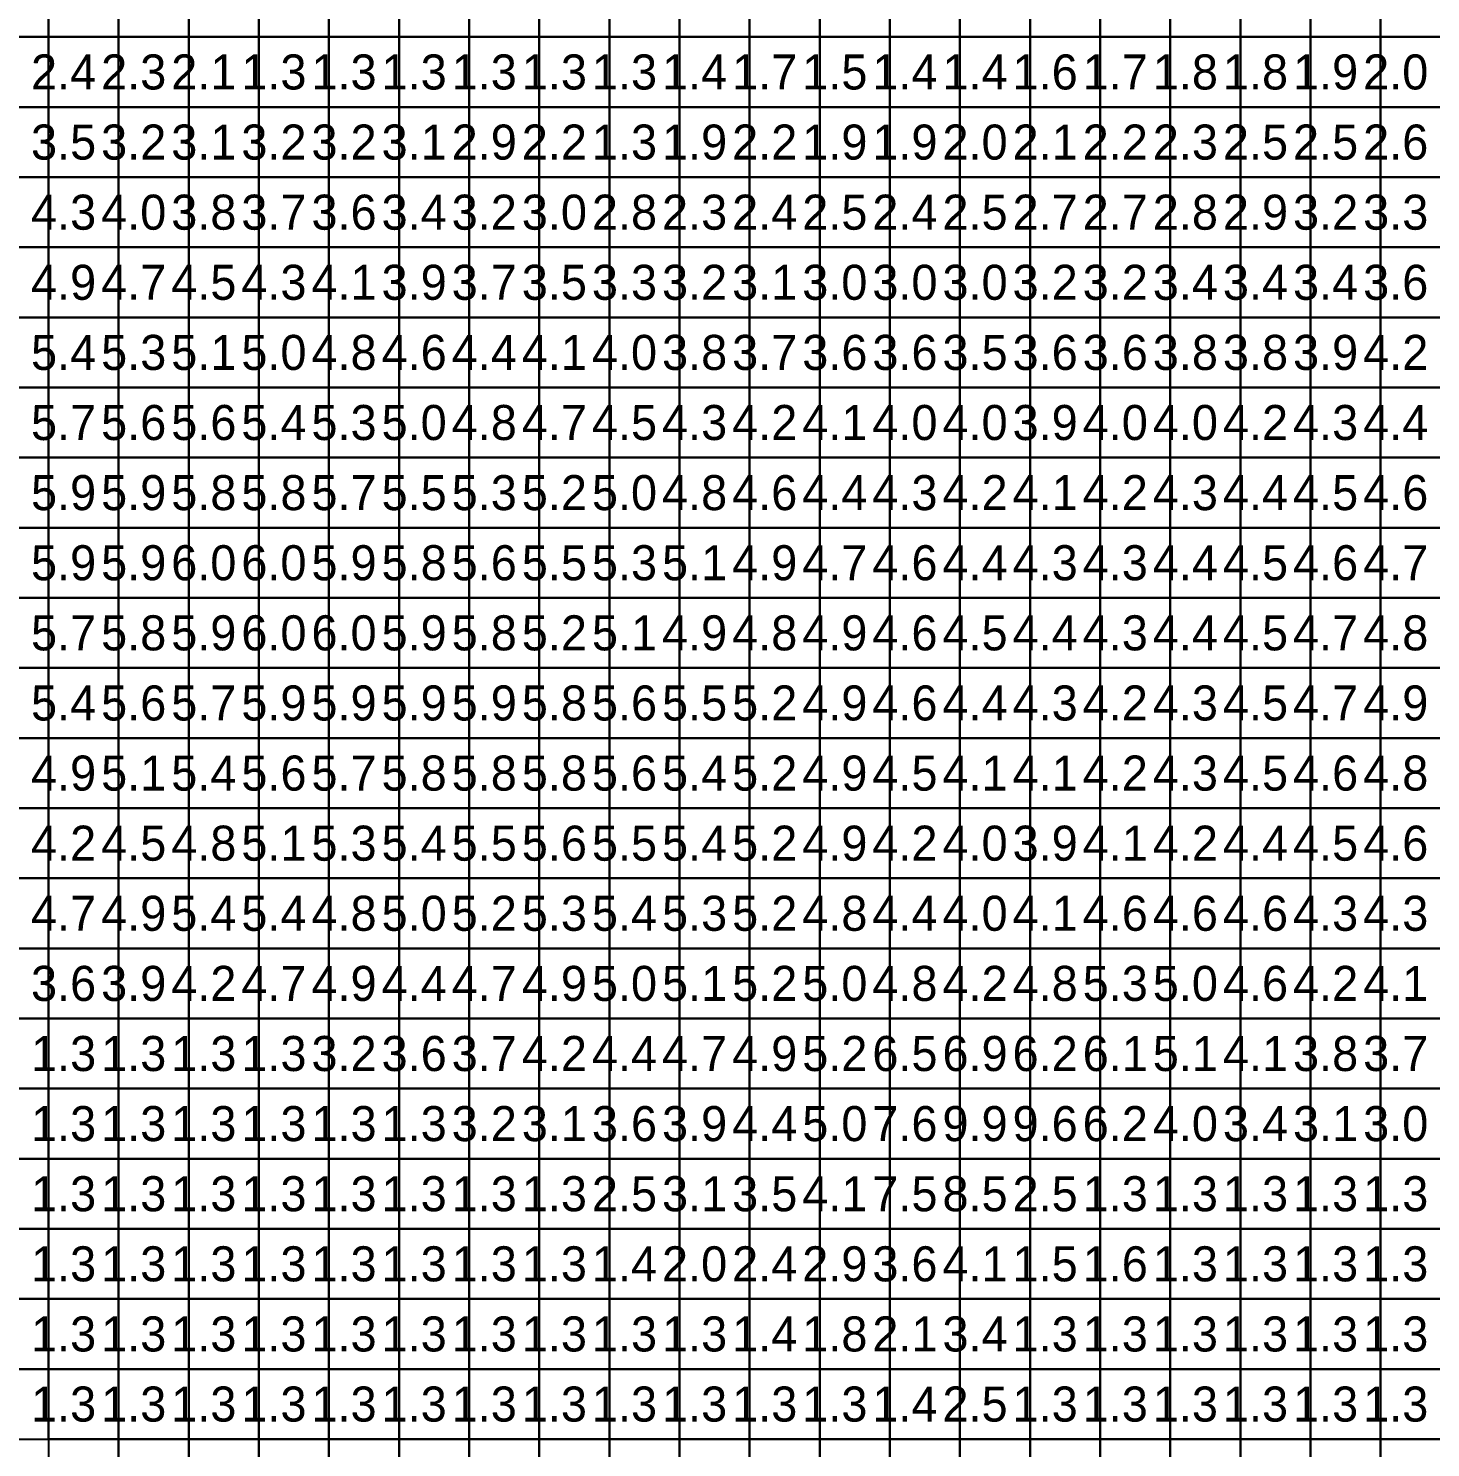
# Model space of a CAD drawing. Header units: metres. Extents: x -0.2 to 36.1, y -0.2 to 14.2.
# Drawn here: x 6.093 to 10.093, y 6.176 to 10.224 of the extents above; entities that cross this region are included whole.
import ezdxf

# ---------------------------------------------------------------- set-up
doc = ezdxf.new("R2010")
doc.units = ezdxf.units.M

msp = doc.modelspace()

# ---------------------------------------------------------------- linework, layer by layer
for points in [[(5.95, 10.2), (6.15, 10.2), (6.15, 10.4), (5.95, 10.4)], [(6.15, 10.2), (6.35, 10.2), (6.35, 10.4), (6.15, 10.4)], [(6.35, 10.2), (6.55, 10.2), (6.55, 10.4), (6.35, 10.4)], [(6.55, 10.2), (6.75, 10.2), (6.75, 10.4), (6.55, 10.4)], [(6.75, 10.2), (6.95, 10.2), (6.95, 10.4), (6.75, 10.4)], [(6.95, 10.2), (7.15, 10.2), (7.15, 10.4), (6.95, 10.4)], [(7.15, 10.2), (7.35, 10.2), (7.35, 10.4), (7.15, 10.4)], [(7.35, 10.2), (7.55, 10.2), (7.55, 10.4), (7.35, 10.4)], [(7.55, 10.2), (7.75, 10.2), (7.75, 10.4), (7.55, 10.4)], [(7.75, 10.2), (7.95, 10.2), (7.95, 10.4), (7.75, 10.4)], [(7.95, 10.2), (8.15, 10.2), (8.15, 10.4), (7.95, 10.4)], [(8.15, 10.2), (8.35, 10.2), (8.35, 10.4), (8.15, 10.4)], [(8.35, 10.2), (8.55, 10.2), (8.55, 10.4), (8.35, 10.4)], [(8.55, 10.2), (8.75, 10.2), (8.75, 10.4), (8.55, 10.4)], [(8.75, 10.2), (8.95, 10.2), (8.95, 10.4), (8.75, 10.4)], [(8.95, 10.2), (9.15, 10.2), (9.15, 10.4), (8.95, 10.4)], [(9.15, 10.2), (9.35, 10.2), (9.35, 10.4), (9.15, 10.4)], [(9.35, 10.2), (9.55, 10.2), (9.55, 10.4), (9.35, 10.4)], [(9.55, 10.2), (9.75, 10.2), (9.75, 10.4), (9.55, 10.4)], [(9.75, 10.2), (9.95, 10.2), (9.95, 10.4), (9.75, 10.4)], [(9.95, 10.2), (10.15, 10.2), (10.15, 10.4), (9.95, 10.4)], [(5.95, 10), (6.15, 10), (6.15, 10.2), (5.95, 10.2)], [(6.15, 10), (6.35, 10), (6.35, 10.2), (6.15, 10.2)], [(6.35, 10), (6.55, 10), (6.55, 10.2), (6.35, 10.2)], [(6.55, 10), (6.75, 10), (6.75, 10.2), (6.55, 10.2)], [(6.75, 10), (6.95, 10), (6.95, 10.2), (6.75, 10.2)], [(6.95, 10), (7.15, 10), (7.15, 10.2), (6.95, 10.2)], [(7.15, 10), (7.35, 10), (7.35, 10.2), (7.15, 10.2)], [(7.35, 10), (7.55, 10), (7.55, 10.2), (7.35, 10.2)], [(7.55, 10), (7.75, 10), (7.75, 10.2), (7.55, 10.2)], [(7.75, 10), (7.95, 10), (7.95, 10.2), (7.75, 10.2)], [(7.95, 10), (8.15, 10), (8.15, 10.2), (7.95, 10.2)], [(8.15, 10), (8.35, 10), (8.35, 10.2), (8.15, 10.2)], [(8.35, 10), (8.55, 10), (8.55, 10.2), (8.35, 10.2)], [(8.55, 10), (8.75, 10), (8.75, 10.2), (8.55, 10.2)], [(8.75, 10), (8.95, 10), (8.95, 10.2), (8.75, 10.2)], [(8.95, 10), (9.15, 10), (9.15, 10.2), (8.95, 10.2)], [(9.15, 10), (9.35, 10), (9.35, 10.2), (9.15, 10.2)], [(9.35, 10), (9.55, 10), (9.55, 10.2), (9.35, 10.2)], [(9.55, 10), (9.75, 10), (9.75, 10.2), (9.55, 10.2)], [(9.75, 10), (9.95, 10), (9.95, 10.2), (9.75, 10.2)], [(9.95, 10), (10.15, 10), (10.15, 10.2), (9.95, 10.2)], [(5.95, 9.8), (6.15, 9.8), (6.15, 10), (5.95, 10)], [(6.15, 9.8), (6.35, 9.8), (6.35, 10), (6.15, 10)], [(6.35, 9.8), (6.55, 9.8), (6.55, 10), (6.35, 10)], [(6.55, 9.8), (6.75, 9.8), (6.75, 10), (6.55, 10)], [(6.75, 9.8), (6.95, 9.8), (6.95, 10), (6.75, 10)], [(6.95, 9.8), (7.15, 9.8), (7.15, 10), (6.95, 10)], [(7.15, 9.8), (7.35, 9.8), (7.35, 10), (7.15, 10)], [(7.35, 9.8), (7.55, 9.8), (7.55, 10), (7.35, 10)], [(7.55, 9.8), (7.75, 9.8), (7.75, 10), (7.55, 10)], [(7.75, 9.8), (7.95, 9.8), (7.95, 10), (7.75, 10)], [(7.95, 9.8), (8.15, 9.8), (8.15, 10), (7.95, 10)], [(8.15, 9.8), (8.35, 9.8), (8.35, 10), (8.15, 10)], [(8.35, 9.8), (8.55, 9.8), (8.55, 10), (8.35, 10)], [(8.55, 9.8), (8.75, 9.8), (8.75, 10), (8.55, 10)], [(8.75, 9.8), (8.95, 9.8), (8.95, 10), (8.75, 10)], [(8.95, 9.8), (9.15, 9.8), (9.15, 10), (8.95, 10)], [(9.15, 9.8), (9.35, 9.8), (9.35, 10), (9.15, 10)], [(9.35, 9.8), (9.55, 9.8), (9.55, 10), (9.35, 10)], [(9.55, 9.8), (9.75, 9.8), (9.75, 10), (9.55, 10)], [(9.75, 9.8), (9.95, 9.8), (9.95, 10), (9.75, 10)], [(9.95, 9.8), (10.15, 9.8), (10.15, 10), (9.95, 10)], [(5.95, 9.6), (6.15, 9.6), (6.15, 9.8), (5.95, 9.8)], [(6.15, 9.6), (6.35, 9.6), (6.35, 9.8), (6.15, 9.8)], [(6.35, 9.6), (6.55, 9.6), (6.55, 9.8), (6.35, 9.8)], [(6.55, 9.6), (6.75, 9.6), (6.75, 9.8), (6.55, 9.8)], [(6.75, 9.6), (6.95, 9.6), (6.95, 9.8), (6.75, 9.8)], [(6.95, 9.6), (7.15, 9.6), (7.15, 9.8), (6.95, 9.8)], [(7.15, 9.6), (7.35, 9.6), (7.35, 9.8), (7.15, 9.8)], [(7.35, 9.6), (7.55, 9.6), (7.55, 9.8), (7.35, 9.8)], [(7.55, 9.6), (7.75, 9.6), (7.75, 9.8), (7.55, 9.8)], [(7.75, 9.6), (7.95, 9.6), (7.95, 9.8), (7.75, 9.8)], [(7.95, 9.6), (8.15, 9.6), (8.15, 9.8), (7.95, 9.8)], [(8.15, 9.6), (8.35, 9.6), (8.35, 9.8), (8.15, 9.8)], [(8.35, 9.6), (8.55, 9.6), (8.55, 9.8), (8.35, 9.8)], [(8.55, 9.6), (8.75, 9.6), (8.75, 9.8), (8.55, 9.8)], [(8.75, 9.6), (8.95, 9.6), (8.95, 9.8), (8.75, 9.8)], [(8.95, 9.6), (9.15, 9.6), (9.15, 9.8), (8.95, 9.8)], [(9.15, 9.6), (9.35, 9.6), (9.35, 9.8), (9.15, 9.8)], [(9.35, 9.6), (9.55, 9.6), (9.55, 9.8), (9.35, 9.8)], [(9.55, 9.6), (9.75, 9.6), (9.75, 9.8), (9.55, 9.8)], [(9.75, 9.6), (9.95, 9.6), (9.95, 9.8), (9.75, 9.8)], [(9.95, 9.6), (10.15, 9.6), (10.15, 9.8), (9.95, 9.8)], [(5.95, 9.4), (6.15, 9.4), (6.15, 9.6), (5.95, 9.6)], [(6.15, 9.4), (6.35, 9.4), (6.35, 9.6), (6.15, 9.6)], [(6.35, 9.4), (6.55, 9.4), (6.55, 9.6), (6.35, 9.6)], [(6.55, 9.4), (6.75, 9.4), (6.75, 9.6), (6.55, 9.6)], [(6.75, 9.4), (6.95, 9.4), (6.95, 9.6), (6.75, 9.6)], [(6.95, 9.4), (7.15, 9.4), (7.15, 9.6), (6.95, 9.6)], [(7.15, 9.4), (7.35, 9.4), (7.35, 9.6), (7.15, 9.6)], [(7.35, 9.4), (7.55, 9.4), (7.55, 9.6), (7.35, 9.6)], [(7.55, 9.4), (7.75, 9.4), (7.75, 9.6), (7.55, 9.6)], [(7.75, 9.4), (7.95, 9.4), (7.95, 9.6), (7.75, 9.6)], [(7.95, 9.4), (8.15, 9.4), (8.15, 9.6), (7.95, 9.6)], [(8.15, 9.4), (8.35, 9.4), (8.35, 9.6), (8.15, 9.6)], [(8.35, 9.4), (8.55, 9.4), (8.55, 9.6), (8.35, 9.6)], [(8.55, 9.4), (8.75, 9.4), (8.75, 9.6), (8.55, 9.6)], [(8.75, 9.4), (8.95, 9.4), (8.95, 9.6), (8.75, 9.6)], [(8.95, 9.4), (9.15, 9.4), (9.15, 9.6), (8.95, 9.6)], [(9.15, 9.4), (9.35, 9.4), (9.35, 9.6), (9.15, 9.6)], [(9.35, 9.4), (9.55, 9.4), (9.55, 9.6), (9.35, 9.6)], [(9.55, 9.4), (9.75, 9.4), (9.75, 9.6), (9.55, 9.6)], [(9.75, 9.4), (9.95, 9.4), (9.95, 9.6), (9.75, 9.6)], [(9.95, 9.4), (10.15, 9.4), (10.15, 9.6), (9.95, 9.6)], [(5.95, 9.2), (6.15, 9.2), (6.15, 9.4), (5.95, 9.4)], [(6.15, 9.2), (6.35, 9.2), (6.35, 9.4), (6.15, 9.4)], [(6.35, 9.2), (6.55, 9.2), (6.55, 9.4), (6.35, 9.4)], [(6.55, 9.2), (6.75, 9.2), (6.75, 9.4), (6.55, 9.4)], [(6.75, 9.2), (6.95, 9.2), (6.95, 9.4), (6.75, 9.4)], [(6.95, 9.2), (7.15, 9.2), (7.15, 9.4), (6.95, 9.4)], [(7.15, 9.2), (7.35, 9.2), (7.35, 9.4), (7.15, 9.4)], [(7.35, 9.2), (7.55, 9.2), (7.55, 9.4), (7.35, 9.4)], [(7.55, 9.2), (7.75, 9.2), (7.75, 9.4), (7.55, 9.4)], [(7.75, 9.2), (7.95, 9.2), (7.95, 9.4), (7.75, 9.4)], [(7.95, 9.2), (8.15, 9.2), (8.15, 9.4), (7.95, 9.4)], [(8.15, 9.2), (8.35, 9.2), (8.35, 9.4), (8.15, 9.4)], [(8.35, 9.2), (8.55, 9.2), (8.55, 9.4), (8.35, 9.4)], [(8.55, 9.2), (8.75, 9.2), (8.75, 9.4), (8.55, 9.4)], [(8.75, 9.2), (8.95, 9.2), (8.95, 9.4), (8.75, 9.4)], [(8.95, 9.2), (9.15, 9.2), (9.15, 9.4), (8.95, 9.4)], [(9.15, 9.2), (9.35, 9.2), (9.35, 9.4), (9.15, 9.4)], [(9.35, 9.2), (9.55, 9.2), (9.55, 9.4), (9.35, 9.4)], [(9.55, 9.2), (9.75, 9.2), (9.75, 9.4), (9.55, 9.4)], [(9.75, 9.2), (9.95, 9.2), (9.95, 9.4), (9.75, 9.4)], [(9.95, 9.2), (10.15, 9.2), (10.15, 9.4), (9.95, 9.4)], [(5.95, 9), (6.15, 9), (6.15, 9.2), (5.95, 9.2)], [(6.15, 9), (6.35, 9), (6.35, 9.2), (6.15, 9.2)], [(6.35, 9), (6.55, 9), (6.55, 9.2), (6.35, 9.2)], [(6.55, 9), (6.75, 9), (6.75, 9.2), (6.55, 9.2)], [(6.75, 9), (6.95, 9), (6.95, 9.2), (6.75, 9.2)], [(6.95, 9), (7.15, 9), (7.15, 9.2), (6.95, 9.2)], [(7.15, 9), (7.35, 9), (7.35, 9.2), (7.15, 9.2)], [(7.35, 9), (7.55, 9), (7.55, 9.2), (7.35, 9.2)], [(7.55, 9), (7.75, 9), (7.75, 9.2), (7.55, 9.2)], [(7.75, 9), (7.95, 9), (7.95, 9.2), (7.75, 9.2)], [(7.95, 9), (8.15, 9), (8.15, 9.2), (7.95, 9.2)], [(8.15, 9), (8.35, 9), (8.35, 9.2), (8.15, 9.2)], [(8.35, 9), (8.55, 9), (8.55, 9.2), (8.35, 9.2)], [(8.55, 9), (8.75, 9), (8.75, 9.2), (8.55, 9.2)], [(8.75, 9), (8.95, 9), (8.95, 9.2), (8.75, 9.2)], [(8.95, 9), (9.15, 9), (9.15, 9.2), (8.95, 9.2)], [(9.15, 9), (9.35, 9), (9.35, 9.2), (9.15, 9.2)], [(9.35, 9), (9.55, 9), (9.55, 9.2), (9.35, 9.2)], [(9.55, 9), (9.75, 9), (9.75, 9.2), (9.55, 9.2)], [(9.75, 9), (9.95, 9), (9.95, 9.2), (9.75, 9.2)], [(9.95, 9), (10.15, 9), (10.15, 9.2), (9.95, 9.2)], [(5.95, 8.8), (6.15, 8.8), (6.15, 9), (5.95, 9)], [(6.15, 8.8), (6.35, 8.8), (6.35, 9), (6.15, 9)], [(6.35, 8.8), (6.55, 8.8), (6.55, 9), (6.35, 9)], [(6.55, 8.8), (6.75, 8.8), (6.75, 9), (6.55, 9)], [(6.75, 8.8), (6.95, 8.8), (6.95, 9), (6.75, 9)], [(6.95, 8.8), (7.15, 8.8), (7.15, 9), (6.95, 9)], [(7.15, 8.8), (7.35, 8.8), (7.35, 9), (7.15, 9)], [(7.35, 8.8), (7.55, 8.8), (7.55, 9), (7.35, 9)], [(7.55, 8.8), (7.75, 8.8), (7.75, 9), (7.55, 9)], [(7.75, 8.8), (7.95, 8.8), (7.95, 9), (7.75, 9)], [(7.95, 8.8), (8.15, 8.8), (8.15, 9), (7.95, 9)], [(8.15, 8.8), (8.35, 8.8), (8.35, 9), (8.15, 9)], [(8.35, 8.8), (8.55, 8.8), (8.55, 9), (8.35, 9)], [(8.55, 8.8), (8.75, 8.8), (8.75, 9), (8.55, 9)], [(8.75, 8.8), (8.95, 8.8), (8.95, 9), (8.75, 9)], [(8.95, 8.8), (9.15, 8.8), (9.15, 9), (8.95, 9)], [(9.15, 8.8), (9.35, 8.8), (9.35, 9), (9.15, 9)], [(9.35, 8.8), (9.55, 8.8), (9.55, 9), (9.35, 9)], [(9.55, 8.8), (9.75, 8.8), (9.75, 9), (9.55, 9)], [(9.75, 8.8), (9.95, 8.8), (9.95, 9), (9.75, 9)], [(9.95, 8.8), (10.15, 8.8), (10.15, 9), (9.95, 9)], [(5.95, 8.6), (6.15, 8.6), (6.15, 8.8), (5.95, 8.8)], [(6.15, 8.6), (6.35, 8.6), (6.35, 8.8), (6.15, 8.8)], [(6.35, 8.6), (6.55, 8.6), (6.55, 8.8), (6.35, 8.8)], [(6.55, 8.6), (6.75, 8.6), (6.75, 8.8), (6.55, 8.8)], [(6.75, 8.6), (6.95, 8.6), (6.95, 8.8), (6.75, 8.8)], [(6.95, 8.6), (7.15, 8.6), (7.15, 8.8), (6.95, 8.8)], [(7.15, 8.6), (7.35, 8.6), (7.35, 8.8), (7.15, 8.8)], [(7.35, 8.6), (7.55, 8.6), (7.55, 8.8), (7.35, 8.8)], [(7.55, 8.6), (7.75, 8.6), (7.75, 8.8), (7.55, 8.8)], [(7.75, 8.6), (7.95, 8.6), (7.95, 8.8), (7.75, 8.8)], [(7.95, 8.6), (8.15, 8.6), (8.15, 8.8), (7.95, 8.8)], [(8.15, 8.6), (8.35, 8.6), (8.35, 8.8), (8.15, 8.8)], [(8.35, 8.6), (8.55, 8.6), (8.55, 8.8), (8.35, 8.8)], [(8.55, 8.6), (8.75, 8.6), (8.75, 8.8), (8.55, 8.8)], [(8.75, 8.6), (8.95, 8.6), (8.95, 8.8), (8.75, 8.8)], [(8.95, 8.6), (9.15, 8.6), (9.15, 8.8), (8.95, 8.8)], [(9.15, 8.6), (9.35, 8.6), (9.35, 8.8), (9.15, 8.8)], [(9.35, 8.6), (9.55, 8.6), (9.55, 8.8), (9.35, 8.8)], [(9.55, 8.6), (9.75, 8.6), (9.75, 8.8), (9.55, 8.8)], [(9.75, 8.6), (9.95, 8.6), (9.95, 8.8), (9.75, 8.8)], [(9.95, 8.6), (10.15, 8.6), (10.15, 8.8), (9.95, 8.8)], [(5.95, 8.4), (6.15, 8.4), (6.15, 8.6), (5.95, 8.6)], [(6.15, 8.4), (6.35, 8.4), (6.35, 8.6), (6.15, 8.6)], [(6.35, 8.4), (6.55, 8.4), (6.55, 8.6), (6.35, 8.6)], [(6.55, 8.4), (6.75, 8.4), (6.75, 8.6), (6.55, 8.6)], [(6.75, 8.4), (6.95, 8.4), (6.95, 8.6), (6.75, 8.6)], [(6.95, 8.4), (7.15, 8.4), (7.15, 8.6), (6.95, 8.6)], [(7.15, 8.4), (7.35, 8.4), (7.35, 8.6), (7.15, 8.6)], [(7.35, 8.4), (7.55, 8.4), (7.55, 8.6), (7.35, 8.6)], [(7.55, 8.4), (7.75, 8.4), (7.75, 8.6), (7.55, 8.6)], [(7.75, 8.4), (7.95, 8.4), (7.95, 8.6), (7.75, 8.6)], [(7.95, 8.4), (8.15, 8.4), (8.15, 8.6), (7.95, 8.6)], [(8.15, 8.4), (8.35, 8.4), (8.35, 8.6), (8.15, 8.6)], [(8.35, 8.4), (8.55, 8.4), (8.55, 8.6), (8.35, 8.6)], [(8.55, 8.4), (8.75, 8.4), (8.75, 8.6), (8.55, 8.6)], [(8.75, 8.4), (8.95, 8.4), (8.95, 8.6), (8.75, 8.6)], [(8.95, 8.4), (9.15, 8.4), (9.15, 8.6), (8.95, 8.6)], [(9.15, 8.4), (9.35, 8.4), (9.35, 8.6), (9.15, 8.6)], [(9.35, 8.4), (9.55, 8.4), (9.55, 8.6), (9.35, 8.6)], [(9.55, 8.4), (9.75, 8.4), (9.75, 8.6), (9.55, 8.6)], [(9.75, 8.4), (9.95, 8.4), (9.95, 8.6), (9.75, 8.6)], [(9.95, 8.4), (10.15, 8.4), (10.15, 8.6), (9.95, 8.6)], [(5.95, 8.2), (6.15, 8.2), (6.15, 8.4), (5.95, 8.4)], [(6.15, 8.2), (6.35, 8.2), (6.35, 8.4), (6.15, 8.4)], [(6.35, 8.2), (6.55, 8.2), (6.55, 8.4), (6.35, 8.4)], [(6.55, 8.2), (6.75, 8.2), (6.75, 8.4), (6.55, 8.4)], [(6.75, 8.2), (6.95, 8.2), (6.95, 8.4), (6.75, 8.4)], [(6.95, 8.2), (7.15, 8.2), (7.15, 8.4), (6.95, 8.4)], [(7.15, 8.2), (7.35, 8.2), (7.35, 8.4), (7.15, 8.4)], [(7.35, 8.2), (7.55, 8.2), (7.55, 8.4), (7.35, 8.4)], [(7.55, 8.2), (7.75, 8.2), (7.75, 8.4), (7.55, 8.4)], [(7.75, 8.2), (7.95, 8.2), (7.95, 8.4), (7.75, 8.4)], [(7.95, 8.2), (8.15, 8.2), (8.15, 8.4), (7.95, 8.4)], [(8.15, 8.2), (8.35, 8.2), (8.35, 8.4), (8.15, 8.4)], [(8.35, 8.2), (8.55, 8.2), (8.55, 8.4), (8.35, 8.4)], [(8.55, 8.2), (8.75, 8.2), (8.75, 8.4), (8.55, 8.4)], [(8.75, 8.2), (8.95, 8.2), (8.95, 8.4), (8.75, 8.4)], [(8.95, 8.2), (9.15, 8.2), (9.15, 8.4), (8.95, 8.4)], [(9.15, 8.2), (9.35, 8.2), (9.35, 8.4), (9.15, 8.4)], [(9.35, 8.2), (9.55, 8.2), (9.55, 8.4), (9.35, 8.4)], [(9.55, 8.2), (9.75, 8.2), (9.75, 8.4), (9.55, 8.4)], [(9.75, 8.2), (9.95, 8.2), (9.95, 8.4), (9.75, 8.4)], [(9.95, 8.2), (10.15, 8.2), (10.15, 8.4), (9.95, 8.4)], [(5.95, 8), (6.15, 8), (6.15, 8.2), (5.95, 8.2)], [(6.15, 8), (6.35, 8), (6.35, 8.2), (6.15, 8.2)], [(6.35, 8), (6.55, 8), (6.55, 8.2), (6.35, 8.2)], [(6.55, 8), (6.75, 8), (6.75, 8.2), (6.55, 8.2)], [(6.75, 8), (6.95, 8), (6.95, 8.2), (6.75, 8.2)], [(6.95, 8), (7.15, 8), (7.15, 8.2), (6.95, 8.2)], [(7.15, 8), (7.35, 8), (7.35, 8.2), (7.15, 8.2)], [(7.35, 8), (7.55, 8), (7.55, 8.2), (7.35, 8.2)], [(7.55, 8), (7.75, 8), (7.75, 8.2), (7.55, 8.2)], [(7.75, 8), (7.95, 8), (7.95, 8.2), (7.75, 8.2)], [(7.95, 8), (8.15, 8), (8.15, 8.2), (7.95, 8.2)], [(8.15, 8), (8.35, 8), (8.35, 8.2), (8.15, 8.2)], [(8.35, 8), (8.55, 8), (8.55, 8.2), (8.35, 8.2)], [(8.55, 8), (8.75, 8), (8.75, 8.2), (8.55, 8.2)], [(8.75, 8), (8.95, 8), (8.95, 8.2), (8.75, 8.2)], [(8.95, 8), (9.15, 8), (9.15, 8.2), (8.95, 8.2)], [(9.15, 8), (9.35, 8), (9.35, 8.2), (9.15, 8.2)], [(9.35, 8), (9.55, 8), (9.55, 8.2), (9.35, 8.2)], [(9.55, 8), (9.75, 8), (9.75, 8.2), (9.55, 8.2)], [(9.75, 8), (9.95, 8), (9.95, 8.2), (9.75, 8.2)], [(9.95, 8), (10.15, 8), (10.15, 8.2), (9.95, 8.2)], [(5.95, 7.8), (6.15, 7.8), (6.15, 8), (5.95, 8)], [(6.15, 7.8), (6.35, 7.8), (6.35, 8), (6.15, 8)], [(6.35, 7.8), (6.55, 7.8), (6.55, 8), (6.35, 8)], [(6.55, 7.8), (6.75, 7.8), (6.75, 8), (6.55, 8)], [(6.75, 7.8), (6.95, 7.8), (6.95, 8), (6.75, 8)], [(6.95, 7.8), (7.15, 7.8), (7.15, 8), (6.95, 8)], [(7.15, 7.8), (7.35, 7.8), (7.35, 8), (7.15, 8)], [(7.35, 7.8), (7.55, 7.8), (7.55, 8), (7.35, 8)], [(7.55, 7.8), (7.75, 7.8), (7.75, 8), (7.55, 8)], [(7.75, 7.8), (7.95, 7.8), (7.95, 8), (7.75, 8)], [(7.95, 7.8), (8.15, 7.8), (8.15, 8), (7.95, 8)], [(8.15, 7.8), (8.35, 7.8), (8.35, 8), (8.15, 8)], [(8.35, 7.8), (8.55, 7.8), (8.55, 8), (8.35, 8)], [(8.55, 7.8), (8.75, 7.8), (8.75, 8), (8.55, 8)], [(8.75, 7.8), (8.95, 7.8), (8.95, 8), (8.75, 8)], [(8.95, 7.8), (9.15, 7.8), (9.15, 8), (8.95, 8)], [(9.15, 7.8), (9.35, 7.8), (9.35, 8), (9.15, 8)], [(9.35, 7.8), (9.55, 7.8), (9.55, 8), (9.35, 8)], [(9.55, 7.8), (9.75, 7.8), (9.75, 8), (9.55, 8)], [(9.75, 7.8), (9.95, 7.8), (9.95, 8), (9.75, 8)], [(9.95, 7.8), (10.15, 7.8), (10.15, 8), (9.95, 8)], [(5.95, 7.6), (6.15, 7.6), (6.15, 7.8), (5.95, 7.8)], [(6.15, 7.6), (6.35, 7.6), (6.35, 7.8), (6.15, 7.8)], [(6.35, 7.6), (6.55, 7.6), (6.55, 7.8), (6.35, 7.8)], [(6.55, 7.6), (6.75, 7.6), (6.75, 7.8), (6.55, 7.8)], [(6.75, 7.6), (6.95, 7.6), (6.95, 7.8), (6.75, 7.8)], [(6.95, 7.6), (7.15, 7.6), (7.15, 7.8), (6.95, 7.8)], [(7.15, 7.6), (7.35, 7.6), (7.35, 7.8), (7.15, 7.8)], [(7.35, 7.6), (7.55, 7.6), (7.55, 7.8), (7.35, 7.8)], [(7.55, 7.6), (7.75, 7.6), (7.75, 7.8), (7.55, 7.8)], [(7.75, 7.6), (7.95, 7.6), (7.95, 7.8), (7.75, 7.8)], [(7.95, 7.6), (8.15, 7.6), (8.15, 7.8), (7.95, 7.8)], [(8.15, 7.6), (8.35, 7.6), (8.35, 7.8), (8.15, 7.8)], [(8.35, 7.6), (8.55, 7.6), (8.55, 7.8), (8.35, 7.8)], [(8.55, 7.6), (8.75, 7.6), (8.75, 7.8), (8.55, 7.8)], [(8.75, 7.6), (8.95, 7.6), (8.95, 7.8), (8.75, 7.8)], [(8.95, 7.6), (9.15, 7.6), (9.15, 7.8), (8.95, 7.8)], [(9.15, 7.6), (9.35, 7.6), (9.35, 7.8), (9.15, 7.8)], [(9.35, 7.6), (9.55, 7.6), (9.55, 7.8), (9.35, 7.8)], [(9.55, 7.6), (9.75, 7.6), (9.75, 7.8), (9.55, 7.8)], [(9.75, 7.6), (9.95, 7.6), (9.95, 7.8), (9.75, 7.8)], [(9.95, 7.6), (10.15, 7.6), (10.15, 7.8), (9.95, 7.8)], [(5.95, 7.4), (6.15, 7.4), (6.15, 7.6), (5.95, 7.6)], [(6.15, 7.4), (6.35, 7.4), (6.35, 7.6), (6.15, 7.6)], [(6.35, 7.4), (6.55, 7.4), (6.55, 7.6), (6.35, 7.6)], [(6.55, 7.4), (6.75, 7.4), (6.75, 7.6), (6.55, 7.6)], [(6.75, 7.4), (6.95, 7.4), (6.95, 7.6), (6.75, 7.6)], [(6.95, 7.4), (7.15, 7.4), (7.15, 7.6), (6.95, 7.6)], [(7.15, 7.4), (7.35, 7.4), (7.35, 7.6), (7.15, 7.6)], [(7.35, 7.4), (7.55, 7.4), (7.55, 7.6), (7.35, 7.6)], [(7.55, 7.4), (7.75, 7.4), (7.75, 7.6), (7.55, 7.6)], [(7.75, 7.4), (7.95, 7.4), (7.95, 7.6), (7.75, 7.6)], [(7.95, 7.4), (8.15, 7.4), (8.15, 7.6), (7.95, 7.6)], [(8.15, 7.4), (8.35, 7.4), (8.35, 7.6), (8.15, 7.6)], [(8.35, 7.4), (8.55, 7.4), (8.55, 7.6), (8.35, 7.6)], [(8.55, 7.4), (8.75, 7.4), (8.75, 7.6), (8.55, 7.6)], [(8.75, 7.4), (8.95, 7.4), (8.95, 7.6), (8.75, 7.6)], [(8.95, 7.4), (9.15, 7.4), (9.15, 7.6), (8.95, 7.6)], [(9.15, 7.4), (9.35, 7.4), (9.35, 7.6), (9.15, 7.6)], [(9.35, 7.4), (9.55, 7.4), (9.55, 7.6), (9.35, 7.6)], [(9.55, 7.4), (9.75, 7.4), (9.75, 7.6), (9.55, 7.6)], [(9.75, 7.4), (9.95, 7.4), (9.95, 7.6), (9.75, 7.6)], [(9.95, 7.4), (10.15, 7.4), (10.15, 7.6), (9.95, 7.6)], [(5.95, 7.2), (6.15, 7.2), (6.15, 7.4), (5.95, 7.4)], [(6.15, 7.2), (6.35, 7.2), (6.35, 7.4), (6.15, 7.4)], [(6.35, 7.2), (6.55, 7.2), (6.55, 7.4), (6.35, 7.4)], [(6.55, 7.2), (6.75, 7.2), (6.75, 7.4), (6.55, 7.4)], [(6.75, 7.2), (6.95, 7.2), (6.95, 7.4), (6.75, 7.4)], [(6.95, 7.2), (7.15, 7.2), (7.15, 7.4), (6.95, 7.4)], [(7.15, 7.2), (7.35, 7.2), (7.35, 7.4), (7.15, 7.4)], [(7.35, 7.2), (7.55, 7.2), (7.55, 7.4), (7.35, 7.4)], [(7.55, 7.2), (7.75, 7.2), (7.75, 7.4), (7.55, 7.4)], [(7.75, 7.2), (7.95, 7.2), (7.95, 7.4), (7.75, 7.4)], [(7.95, 7.2), (8.15, 7.2), (8.15, 7.4), (7.95, 7.4)], [(8.15, 7.2), (8.35, 7.2), (8.35, 7.4), (8.15, 7.4)], [(8.35, 7.2), (8.55, 7.2), (8.55, 7.4), (8.35, 7.4)], [(8.55, 7.2), (8.75, 7.2), (8.75, 7.4), (8.55, 7.4)], [(8.75, 7.2), (8.95, 7.2), (8.95, 7.4), (8.75, 7.4)], [(8.95, 7.2), (9.15, 7.2), (9.15, 7.4), (8.95, 7.4)], [(9.15, 7.2), (9.35, 7.2), (9.35, 7.4), (9.15, 7.4)], [(9.35, 7.2), (9.55, 7.2), (9.55, 7.4), (9.35, 7.4)], [(9.55, 7.2), (9.75, 7.2), (9.75, 7.4), (9.55, 7.4)], [(9.75, 7.2), (9.95, 7.2), (9.95, 7.4), (9.75, 7.4)], [(9.95, 7.2), (10.15, 7.2), (10.15, 7.4), (9.95, 7.4)], [(5.95, 7), (6.15, 7), (6.15, 7.2), (5.95, 7.2)], [(6.15, 7), (6.35, 7), (6.35, 7.2), (6.15, 7.2)], [(6.35, 7), (6.55, 7), (6.55, 7.2), (6.35, 7.2)], [(6.55, 7), (6.75, 7), (6.75, 7.2), (6.55, 7.2)], [(6.75, 7), (6.95, 7), (6.95, 7.2), (6.75, 7.2)], [(6.95, 7), (7.15, 7), (7.15, 7.2), (6.95, 7.2)], [(7.15, 7), (7.35, 7), (7.35, 7.2), (7.15, 7.2)], [(7.35, 7), (7.55, 7), (7.55, 7.2), (7.35, 7.2)], [(7.55, 7), (7.75, 7), (7.75, 7.2), (7.55, 7.2)], [(7.75, 7), (7.95, 7), (7.95, 7.2), (7.75, 7.2)], [(7.95, 7), (8.15, 7), (8.15, 7.2), (7.95, 7.2)], [(8.15, 7), (8.35, 7), (8.35, 7.2), (8.15, 7.2)], [(8.35, 7), (8.55, 7), (8.55, 7.2), (8.35, 7.2)], [(8.55, 7), (8.75, 7), (8.75, 7.2), (8.55, 7.2)], [(8.75, 7), (8.95, 7), (8.95, 7.2), (8.75, 7.2)], [(8.95, 7), (9.15, 7), (9.15, 7.2), (8.95, 7.2)], [(9.15, 7), (9.35, 7), (9.35, 7.2), (9.15, 7.2)], [(9.35, 7), (9.55, 7), (9.55, 7.2), (9.35, 7.2)], [(9.55, 7), (9.75, 7), (9.75, 7.2), (9.55, 7.2)], [(9.75, 7), (9.95, 7), (9.95, 7.2), (9.75, 7.2)], [(9.95, 7), (10.15, 7), (10.15, 7.2), (9.95, 7.2)], [(5.95, 6.8), (6.15, 6.8), (6.15, 7), (5.95, 7)], [(6.15, 6.8), (6.35, 6.8), (6.35, 7), (6.15, 7)], [(6.35, 6.8), (6.55, 6.8), (6.55, 7), (6.35, 7)], [(6.55, 6.8), (6.75, 6.8), (6.75, 7), (6.55, 7)], [(6.75, 6.8), (6.95, 6.8), (6.95, 7), (6.75, 7)], [(6.95, 6.8), (7.15, 6.8), (7.15, 7), (6.95, 7)], [(7.15, 6.8), (7.35, 6.8), (7.35, 7), (7.15, 7)], [(7.35, 6.8), (7.55, 6.8), (7.55, 7), (7.35, 7)], [(7.55, 6.8), (7.75, 6.8), (7.75, 7), (7.55, 7)], [(7.75, 6.8), (7.95, 6.8), (7.95, 7), (7.75, 7)], [(7.95, 6.8), (8.15, 6.8), (8.15, 7), (7.95, 7)], [(8.15, 6.8), (8.35, 6.8), (8.35, 7), (8.15, 7)], [(8.35, 6.8), (8.55, 6.8), (8.55, 7), (8.35, 7)], [(8.55, 6.8), (8.75, 6.8), (8.75, 7), (8.55, 7)], [(8.75, 6.8), (8.95, 6.8), (8.95, 7), (8.75, 7)], [(8.95, 6.8), (9.15, 6.8), (9.15, 7), (8.95, 7)], [(9.15, 6.8), (9.35, 6.8), (9.35, 7), (9.15, 7)], [(9.35, 6.8), (9.55, 6.8), (9.55, 7), (9.35, 7)], [(9.55, 6.8), (9.75, 6.8), (9.75, 7), (9.55, 7)], [(9.75, 6.8), (9.95, 6.8), (9.95, 7), (9.75, 7)], [(9.95, 6.8), (10.15, 6.8), (10.15, 7), (9.95, 7)], [(5.95, 6.6), (6.15, 6.6), (6.15, 6.8), (5.95, 6.8)], [(6.15, 6.6), (6.35, 6.6), (6.35, 6.8), (6.15, 6.8)], [(6.35, 6.6), (6.55, 6.6), (6.55, 6.8), (6.35, 6.8)], [(6.55, 6.6), (6.75, 6.6), (6.75, 6.8), (6.55, 6.8)], [(6.75, 6.6), (6.95, 6.6), (6.95, 6.8), (6.75, 6.8)], [(6.95, 6.6), (7.15, 6.6), (7.15, 6.8), (6.95, 6.8)], [(7.15, 6.6), (7.35, 6.6), (7.35, 6.8), (7.15, 6.8)], [(7.35, 6.6), (7.55, 6.6), (7.55, 6.8), (7.35, 6.8)], [(7.55, 6.6), (7.75, 6.6), (7.75, 6.8), (7.55, 6.8)], [(7.75, 6.6), (7.95, 6.6), (7.95, 6.8), (7.75, 6.8)], [(7.95, 6.6), (8.15, 6.6), (8.15, 6.8), (7.95, 6.8)], [(8.15, 6.6), (8.35, 6.6), (8.35, 6.8), (8.15, 6.8)], [(8.35, 6.6), (8.55, 6.6), (8.55, 6.8), (8.35, 6.8)], [(8.55, 6.6), (8.75, 6.6), (8.75, 6.8), (8.55, 6.8)], [(8.75, 6.6), (8.95, 6.6), (8.95, 6.8), (8.75, 6.8)], [(8.95, 6.6), (9.15, 6.6), (9.15, 6.8), (8.95, 6.8)], [(9.15, 6.6), (9.35, 6.6), (9.35, 6.8), (9.15, 6.8)], [(9.35, 6.6), (9.55, 6.6), (9.55, 6.8), (9.35, 6.8)], [(9.55, 6.6), (9.75, 6.6), (9.75, 6.8), (9.55, 6.8)], [(9.75, 6.6), (9.95, 6.6), (9.95, 6.8), (9.75, 6.8)], [(9.95, 6.6), (10.15, 6.6), (10.15, 6.8), (9.95, 6.8)], [(5.95, 6.4), (6.15, 6.4), (6.15, 6.6), (5.95, 6.6)], [(6.15, 6.4), (6.35, 6.4), (6.35, 6.6), (6.15, 6.6)], [(6.35, 6.4), (6.55, 6.4), (6.55, 6.6), (6.35, 6.6)], [(6.55, 6.4), (6.75, 6.4), (6.75, 6.6), (6.55, 6.6)], [(6.75, 6.4), (6.95, 6.4), (6.95, 6.6), (6.75, 6.6)], [(6.95, 6.4), (7.15, 6.4), (7.15, 6.6), (6.95, 6.6)], [(7.15, 6.4), (7.35, 6.4), (7.35, 6.6), (7.15, 6.6)], [(7.35, 6.4), (7.55, 6.4), (7.55, 6.6), (7.35, 6.6)], [(7.55, 6.4), (7.75, 6.4), (7.75, 6.6), (7.55, 6.6)], [(7.75, 6.4), (7.95, 6.4), (7.95, 6.6), (7.75, 6.6)], [(7.95, 6.4), (8.15, 6.4), (8.15, 6.6), (7.95, 6.6)], [(8.15, 6.4), (8.35, 6.4), (8.35, 6.6), (8.15, 6.6)], [(8.35, 6.4), (8.55, 6.4), (8.55, 6.6), (8.35, 6.6)], [(8.55, 6.4), (8.75, 6.4), (8.75, 6.6), (8.55, 6.6)], [(8.75, 6.4), (8.95, 6.4), (8.95, 6.6), (8.75, 6.6)], [(8.95, 6.4), (9.15, 6.4), (9.15, 6.6), (8.95, 6.6)], [(9.15, 6.4), (9.35, 6.4), (9.35, 6.6), (9.15, 6.6)], [(9.35, 6.4), (9.55, 6.4), (9.55, 6.6), (9.35, 6.6)], [(9.55, 6.4), (9.75, 6.4), (9.75, 6.6), (9.55, 6.6)], [(9.75, 6.4), (9.95, 6.4), (9.95, 6.6), (9.75, 6.6)], [(9.95, 6.4), (10.15, 6.4), (10.15, 6.6), (9.95, 6.6)], [(5.95, 6.2), (6.15, 6.2), (6.15, 6.4), (5.95, 6.4)], [(6.15, 6.2), (6.35, 6.2), (6.35, 6.4), (6.15, 6.4)], [(6.35, 6.2), (6.55, 6.2), (6.55, 6.4), (6.35, 6.4)], [(6.55, 6.2), (6.75, 6.2), (6.75, 6.4), (6.55, 6.4)], [(6.75, 6.2), (6.95, 6.2), (6.95, 6.4), (6.75, 6.4)], [(6.95, 6.2), (7.15, 6.2), (7.15, 6.4), (6.95, 6.4)], [(7.15, 6.2), (7.35, 6.2), (7.35, 6.4), (7.15, 6.4)], [(7.35, 6.2), (7.55, 6.2), (7.55, 6.4), (7.35, 6.4)], [(7.55, 6.2), (7.75, 6.2), (7.75, 6.4), (7.55, 6.4)], [(7.75, 6.2), (7.95, 6.2), (7.95, 6.4), (7.75, 6.4)], [(7.95, 6.2), (8.15, 6.2), (8.15, 6.4), (7.95, 6.4)], [(8.15, 6.2), (8.35, 6.2), (8.35, 6.4), (8.15, 6.4)], [(8.35, 6.2), (8.55, 6.2), (8.55, 6.4), (8.35, 6.4)], [(8.55, 6.2), (8.75, 6.2), (8.75, 6.4), (8.55, 6.4)], [(8.75, 6.2), (8.95, 6.2), (8.95, 6.4), (8.75, 6.4)], [(8.95, 6.2), (9.15, 6.2), (9.15, 6.4), (8.95, 6.4)], [(9.15, 6.2), (9.35, 6.2), (9.35, 6.4), (9.15, 6.4)], [(9.35, 6.2), (9.55, 6.2), (9.55, 6.4), (9.35, 6.4)], [(9.55, 6.2), (9.75, 6.2), (9.75, 6.4), (9.55, 6.4)], [(9.75, 6.2), (9.95, 6.2), (9.95, 6.4), (9.75, 6.4)], [(9.95, 6.2), (10.15, 6.2), (10.15, 6.4), (9.95, 6.4)], [(6.15, 6), (6.35, 6), (6.35, 6.2), (6.15, 6.2)], [(6.35, 6), (6.55, 6), (6.55, 6.2), (6.35, 6.2)], [(6.55, 6), (6.75, 6), (6.75, 6.2), (6.55, 6.2)], [(6.75, 6), (6.95, 6), (6.95, 6.2), (6.75, 6.2)], [(6.95, 6), (7.15, 6), (7.15, 6.2), (6.95, 6.2)], [(7.15, 6), (7.35, 6), (7.35, 6.2), (7.15, 6.2)], [(7.35, 6), (7.55, 6), (7.55, 6.2), (7.35, 6.2)], [(7.55, 6), (7.75, 6), (7.75, 6.2), (7.55, 6.2)], [(7.75, 6), (7.95, 6), (7.95, 6.2), (7.75, 6.2)], [(7.95, 6), (8.15, 6), (8.15, 6.2), (7.95, 6.2)], [(8.15, 6), (8.35, 6), (8.35, 6.2), (8.15, 6.2)], [(8.35, 6), (8.55, 6), (8.55, 6.2), (8.35, 6.2)], [(8.55, 6), (8.75, 6), (8.75, 6.2), (8.55, 6.2)], [(8.75, 6), (8.95, 6), (8.95, 6.2), (8.75, 6.2)], [(8.95, 6), (9.15, 6), (9.15, 6.2), (8.95, 6.2)], [(9.15, 6), (9.35, 6), (9.35, 6.2), (9.15, 6.2)], [(9.35, 6), (9.55, 6), (9.55, 6.2), (9.35, 6.2)], [(9.55, 6), (9.75, 6), (9.75, 6.2), (9.55, 6.2)], [(9.75, 6), (9.95, 6), (9.95, 6.2), (9.75, 6.2)], [(9.95, 6), (10.15, 6), (10.15, 6.2), (9.95, 6.2)]]:
    msp.add_3dface(points)

# ---------------------------------------------------------------- texts
at = {"layer": 'TEXT_LAYER'}
for s, p in [('2.4', (6.1, 10.05)), ('2.3', (6.3, 10.05)), ('2.1', (6.5, 10.05)), ('1.3', (6.7, 10.05)), ('1.3', (6.9, 10.05)), ('1.3', (7.1, 10.05)), ('1.3', (7.3, 10.05)), ('1.3', (7.5, 10.05)), ('1.3', (7.7, 10.05)), ('1.4', (7.9, 10.05)), ('1.7', (8.1, 10.05)), ('1.5', (8.3, 10.05)), ('1.4', (8.5, 10.05)), ('1.4', (8.7, 10.05)), ('1.6', (8.9, 10.05)), ('1.7', (9.1, 10.05)), ('1.8', (9.3, 10.05)), ('1.8', (9.5, 10.05)), ('1.9', (9.7, 10.05)), ('2.0', (9.9, 10.05)), ('3.5', (6.1, 9.85)), ('3.2', (6.3, 9.85)), ('3.1', (6.5, 9.85)), ('3.2', (6.7, 9.85)), ('3.2', (6.9, 9.85)), ('3.1', (7.1, 9.85)), ('2.9', (7.3, 9.85)), ('2.2', (7.5, 9.85)), ('1.3', (7.7, 9.85)), ('1.9', (7.9, 9.85)), ('2.2', (8.1, 9.85)), ('1.9', (8.3, 9.85)), ('1.9', (8.5, 9.85)), ('2.0', (8.7, 9.85)), ('2.1', (8.9, 9.85)), ('2.2', (9.1, 9.85)), ('2.3', (9.3, 9.85)), ('2.5', (9.5, 9.85)), ('2.5', (9.7, 9.85)), ('2.6', (9.9, 9.85)), ('4.3', (6.1, 9.65)), ('4.0', (6.3, 9.65)), ('3.8', (6.5, 9.65)), ('3.7', (6.7, 9.65)), ('3.6', (6.9, 9.65)), ('3.4', (7.1, 9.65)), ('3.2', (7.3, 9.65)), ('3.0', (7.5, 9.65)), ('2.8', (7.7, 9.65)), ('2.3', (7.9, 9.65)), ('2.4', (8.1, 9.65)), ('2.5', (8.3, 9.65)), ('2.4', (8.5, 9.65)), ('2.5', (8.7, 9.65)), ('2.7', (8.9, 9.65)), ('2.7', (9.1, 9.65)), ('2.8', (9.3, 9.65)), ('2.9', (9.5, 9.65)), ('3.2', (9.7, 9.65)), ('3.3', (9.9, 9.65)), ('4.9', (6.1, 9.45)), ('4.7', (6.3, 9.45)), ('4.5', (6.5, 9.45)), ('4.3', (6.7, 9.45)), ('4.1', (6.9, 9.45)), ('3.9', (7.1, 9.45)), ('3.7', (7.3, 9.45)), ('3.5', (7.5, 9.45)), ('3.3', (7.7, 9.45)), ('3.2', (7.9, 9.45)), ('3.1', (8.1, 9.45)), ('3.0', (8.3, 9.45)), ('3.0', (8.5, 9.45)), ('3.0', (8.7, 9.45)), ('3.2', (8.9, 9.45)), ('3.2', (9.1, 9.45)), ('3.4', (9.3, 9.45)), ('3.4', (9.5, 9.45)), ('3.4', (9.7, 9.45)), ('3.6', (9.9, 9.45)), ('5.4', (6.1, 9.25)), ('5.3', (6.3, 9.25)), ('5.1', (6.5, 9.25)), ('5.0', (6.7, 9.25)), ('4.8', (6.9, 9.25)), ('4.6', (7.1, 9.25)), ('4.4', (7.3, 9.25)), ('4.1', (7.5, 9.25)), ('4.0', (7.7, 9.25)), ('3.8', (7.9, 9.25)), ('3.7', (8.1, 9.25)), ('3.6', (8.3, 9.25)), ('3.6', (8.5, 9.25)), ('3.5', (8.7, 9.25)), ('3.6', (8.9, 9.25)), ('3.6', (9.1, 9.25)), ('3.8', (9.3, 9.25)), ('3.8', (9.5, 9.25)), ('3.9', (9.7, 9.25)), ('4.2', (9.9, 9.25)), ('5.7', (6.1, 9.05)), ('5.6', (6.3, 9.05)), ('5.6', (6.5, 9.05)), ('5.4', (6.7, 9.05)), ('5.3', (6.9, 9.05)), ('5.0', (7.1, 9.05)), ('4.8', (7.3, 9.05)), ('4.7', (7.5, 9.05)), ('4.5', (7.7, 9.05)), ('4.3', (7.9, 9.05)), ('4.2', (8.1, 9.05)), ('4.1', (8.3, 9.05)), ('4.0', (8.5, 9.05)), ('4.0', (8.7, 9.05)), ('3.9', (8.9, 9.05)), ('4.0', (9.1, 9.05)), ('4.0', (9.3, 9.05)), ('4.2', (9.5, 9.05)), ('4.3', (9.7, 9.05)), ('4.4', (9.9, 9.05)), ('5.9', (6.1, 8.85)), ('5.9', (6.3, 8.85)), ('5.8', (6.5, 8.85)), ('5.8', (6.7, 8.85)), ('5.7', (6.9, 8.85)), ('5.5', (7.1, 8.85)), ('5.3', (7.3, 8.85)), ('5.2', (7.5, 8.85)), ('5.0', (7.7, 8.85)), ('4.8', (7.9, 8.85)), ('4.6', (8.1, 8.85)), ('4.4', (8.3, 8.85)), ('4.3', (8.5, 8.85)), ('4.2', (8.7, 8.85)), ('4.1', (8.9, 8.85)), ('4.2', (9.1, 8.85)), ('4.3', (9.3, 8.85)), ('4.4', (9.5, 8.85)), ('4.5', (9.7, 8.85)), ('4.6', (9.9, 8.85)), ('5.9', (6.1, 8.65)), ('5.9', (6.3, 8.65)), ('6.0', (6.5, 8.65)), ('6.0', (6.7, 8.65)), ('5.9', (6.9, 8.65)), ('5.8', (7.1, 8.65)), ('5.6', (7.3, 8.65)), ('5.5', (7.5, 8.65)), ('5.3', (7.7, 8.65)), ('5.1', (7.9, 8.65)), ('4.9', (8.1, 8.65)), ('4.7', (8.3, 8.65)), ('4.6', (8.5, 8.65)), ('4.4', (8.7, 8.65)), ('4.3', (8.9, 8.65)), ('4.3', (9.1, 8.65)), ('4.4', (9.3, 8.65)), ('4.5', (9.5, 8.65)), ('4.6', (9.7, 8.65)), ('4.7', (9.9, 8.65)), ('5.7', (6.1, 8.45)), ('5.8', (6.3, 8.45)), ('5.9', (6.5, 8.45)), ('6.0', (6.7, 8.45)), ('6.0', (6.9, 8.45)), ('5.9', (7.1, 8.45)), ('5.8', (7.3, 8.45)), ('5.2', (7.5, 8.45)), ('5.1', (7.7, 8.45)), ('4.9', (7.9, 8.45)), ('4.8', (8.1, 8.45)), ('4.9', (8.3, 8.45)), ('4.6', (8.5, 8.45)), ('4.5', (8.7, 8.45)), ('4.4', (8.9, 8.45)), ('4.3', (9.1, 8.45)), ('4.4', (9.3, 8.45)), ('4.5', (9.5, 8.45)), ('4.7', (9.7, 8.45)), ('4.8', (9.9, 8.45)), ('5.4', (6.1, 8.25)), ('5.6', (6.3, 8.25)), ('5.7', (6.5, 8.25)), ('5.9', (6.7, 8.25)), ('5.9', (6.9, 8.25)), ('5.9', (7.1, 8.25)), ('5.9', (7.3, 8.25)), ('5.8', (7.5, 8.25)), ('5.6', (7.7, 8.25)), ('5.5', (7.9, 8.25)), ('5.2', (8.1, 8.25)), ('4.9', (8.3, 8.25)), ('4.6', (8.5, 8.25)), ('4.4', (8.7, 8.25)), ('4.3', (8.9, 8.25)), ('4.2', (9.1, 8.25)), ('4.3', (9.3, 8.25)), ('4.5', (9.5, 8.25)), ('4.7', (9.7, 8.25)), ('4.9', (9.9, 8.25)), ('4.9', (6.1, 8.05)), ('5.1', (6.3, 8.05)), ('5.4', (6.5, 8.05)), ('5.6', (6.7, 8.05)), ('5.7', (6.9, 8.05)), ('5.8', (7.1, 8.05)), ('5.8', (7.3, 8.05)), ('5.8', (7.5, 8.05)), ('5.6', (7.7, 8.05)), ('5.4', (7.9, 8.05)), ('5.2', (8.1, 8.05)), ('4.9', (8.3, 8.05)), ('4.5', (8.5, 8.05)), ('4.1', (8.7, 8.05)), ('4.1', (8.9, 8.05)), ('4.2', (9.1, 8.05)), ('4.3', (9.3, 8.05)), ('4.5', (9.5, 8.05)), ('4.6', (9.7, 8.05)), ('4.8', (9.9, 8.05)), ('4.2', (6.1, 7.85)), ('4.5', (6.3, 7.85)), ('4.8', (6.5, 7.85)), ('5.1', (6.7, 7.85)), ('5.3', (6.9, 7.85)), ('5.4', (7.1, 7.85)), ('5.5', (7.3, 7.85)), ('5.6', (7.5, 7.85)), ('5.5', (7.7, 7.85)), ('5.4', (7.9, 7.85)), ('5.2', (8.1, 7.85)), ('4.9', (8.3, 7.85)), ('4.2', (8.5, 7.85)), ('4.0', (8.7, 7.85)), ('3.9', (8.9, 7.85)), ('4.1', (9.1, 7.85)), ('4.2', (9.3, 7.85)), ('4.4', (9.5, 7.85)), ('4.5', (9.7, 7.85)), ('4.6', (9.9, 7.85)), ('4.7', (6.1, 7.65)), ('4.9', (6.3, 7.65)), ('5.4', (6.5, 7.65)), ('5.4', (6.7, 7.65)), ('4.8', (6.9, 7.65)), ('5.0', (7.1, 7.65)), ('5.2', (7.3, 7.65)), ('5.3', (7.5, 7.65)), ('5.4', (7.7, 7.65)), ('5.3', (7.9, 7.65)), ('5.2', (8.1, 7.65)), ('4.8', (8.3, 7.65)), ('4.4', (8.5, 7.65)), ('4.0', (8.7, 7.65)), ('4.1', (8.9, 7.65)), ('4.6', (9.1, 7.65)), ('4.6', (9.3, 7.65)), ('4.6', (9.5, 7.65)), ('4.3', (9.7, 7.65)), ('4.3', (9.9, 7.65)), ('3.6', (6.1, 7.45)), ('3.9', (6.3, 7.45)), ('4.2', (6.5, 7.45)), ('4.7', (6.7, 7.45)), ('4.9', (6.9, 7.45)), ('4.4', (7.1, 7.45)), ('4.7', (7.3, 7.45)), ('4.9', (7.5, 7.45)), ('5.0', (7.7, 7.45)), ('5.1', (7.9, 7.45)), ('5.2', (8.1, 7.45)), ('5.0', (8.3, 7.45)), ('4.8', (8.5, 7.45)), ('4.2', (8.7, 7.45)), ('4.8', (8.9, 7.45)), ('5.3', (9.1, 7.45)), ('5.0', (9.3, 7.45)), ('4.6', (9.5, 7.45)), ('4.2', (9.7, 7.45)), ('4.1', (9.9, 7.45)), ('1.3', (6.1, 7.25)), ('1.3', (6.3, 7.25)), ('1.3', (6.5, 7.25)), ('1.3', (6.7, 7.25)), ('3.2', (6.9, 7.25)), ('3.6', (7.1, 7.25)), ('3.7', (7.3, 7.25)), ('4.2', (7.5, 7.25)), ('4.4', (7.7, 7.25)), ('4.7', (7.9, 7.25)), ('4.9', (8.1, 7.25)), ('5.2', (8.3, 7.25)), ('6.5', (8.5, 7.25)), ('6.9', (8.7, 7.25)), ('6.2', (8.9, 7.25)), ('6.1', (9.1, 7.25)), ('5.1', (9.3, 7.25)), ('4.1', (9.5, 7.25)), ('3.8', (9.7, 7.25)), ('3.7', (9.9, 7.25)), ('1.3', (6.1, 7.05)), ('1.3', (6.3, 7.05)), ('1.3', (6.5, 7.05)), ('1.3', (6.7, 7.05)), ('1.3', (6.9, 7.05)), ('1.3', (7.1, 7.05)), ('3.2', (7.3, 7.05)), ('3.1', (7.5, 7.05)), ('3.6', (7.7, 7.05)), ('3.9', (7.9, 7.05)), ('4.4', (8.1, 7.05)), ('5.0', (8.3, 7.05)), ('7.6', (8.5, 7.05)), ('9.9', (8.7, 7.05)), ('9.6', (8.9, 7.05)), ('6.2', (9.1, 7.05)), ('4.0', (9.3, 7.05)), ('3.4', (9.5, 7.05)), ('3.1', (9.7, 7.05)), ('3.0', (9.9, 7.05)), ('1.3', (6.1, 6.85)), ('1.3', (6.3, 6.85)), ('1.3', (6.5, 6.85)), ('1.3', (6.7, 6.85)), ('1.3', (6.9, 6.85)), ('1.3', (7.1, 6.85)), ('1.3', (7.3, 6.85)), ('1.3', (7.5, 6.85)), ('2.5', (7.7, 6.85)), ('3.1', (7.9, 6.85)), ('3.5', (8.1, 6.85)), ('4.1', (8.3, 6.85)), ('7.5', (8.5, 6.85)), ('8.5', (8.7, 6.85)), ('2.5', (8.9, 6.85)), ('1.3', (9.1, 6.85)), ('1.3', (9.3, 6.85)), ('1.3', (9.5, 6.85)), ('1.3', (9.7, 6.85)), ('1.3', (9.9, 6.85)), ('1.3', (6.1, 6.65)), ('1.3', (6.3, 6.65)), ('1.3', (6.5, 6.65)), ('1.3', (6.7, 6.65)), ('1.3', (6.9, 6.65)), ('1.3', (7.1, 6.65)), ('1.3', (7.3, 6.65)), ('1.3', (7.5, 6.65)), ('1.4', (7.7, 6.65)), ('2.0', (7.9, 6.65)), ('2.4', (8.1, 6.65)), ('2.9', (8.3, 6.65)), ('3.6', (8.5, 6.65)), ('4.1', (8.7, 6.65)), ('1.5', (8.9, 6.65)), ('1.6', (9.1, 6.65)), ('1.3', (9.3, 6.65)), ('1.3', (9.5, 6.65)), ('1.3', (9.7, 6.65)), ('1.3', (9.9, 6.65)), ('1.3', (6.1, 6.45)), ('1.3', (6.3, 6.45)), ('1.3', (6.5, 6.45)), ('1.3', (6.7, 6.45)), ('1.3', (6.9, 6.45)), ('1.3', (7.1, 6.45)), ('1.3', (7.3, 6.45)), ('1.3', (7.5, 6.45)), ('1.3', (7.7, 6.45)), ('1.3', (7.9, 6.45)), ('1.4', (8.1, 6.45)), ('1.8', (8.3, 6.45)), ('2.1', (8.5, 6.45)), ('3.4', (8.7, 6.45)), ('1.3', (8.9, 6.45)), ('1.3', (9.1, 6.45)), ('1.3', (9.3, 6.45)), ('1.3', (9.5, 6.45)), ('1.3', (9.7, 6.45)), ('1.3', (9.9, 6.45)), ('1.3', (6.1, 6.25)), ('1.3', (6.3, 6.25)), ('1.3', (6.5, 6.25)), ('1.3', (6.7, 6.25)), ('1.3', (6.9, 6.25)), ('1.3', (7.1, 6.25)), ('1.3', (7.3, 6.25)), ('1.3', (7.5, 6.25)), ('1.3', (7.7, 6.25)), ('1.3', (7.9, 6.25)), ('1.3', (8.1, 6.25)), ('1.3', (8.3, 6.25)), ('1.4', (8.5, 6.25)), ('2.5', (8.7, 6.25)), ('1.3', (8.9, 6.25)), ('1.3', (9.1, 6.25)), ('1.3', (9.3, 6.25)), ('1.3', (9.5, 6.25)), ('1.3', (9.7, 6.25)), ('1.3', (9.9, 6.25))]:
    msp.add_text(s, height=0.1, dxfattribs=at).set_placement(p)

doc.saveas('drawing.dxf')
